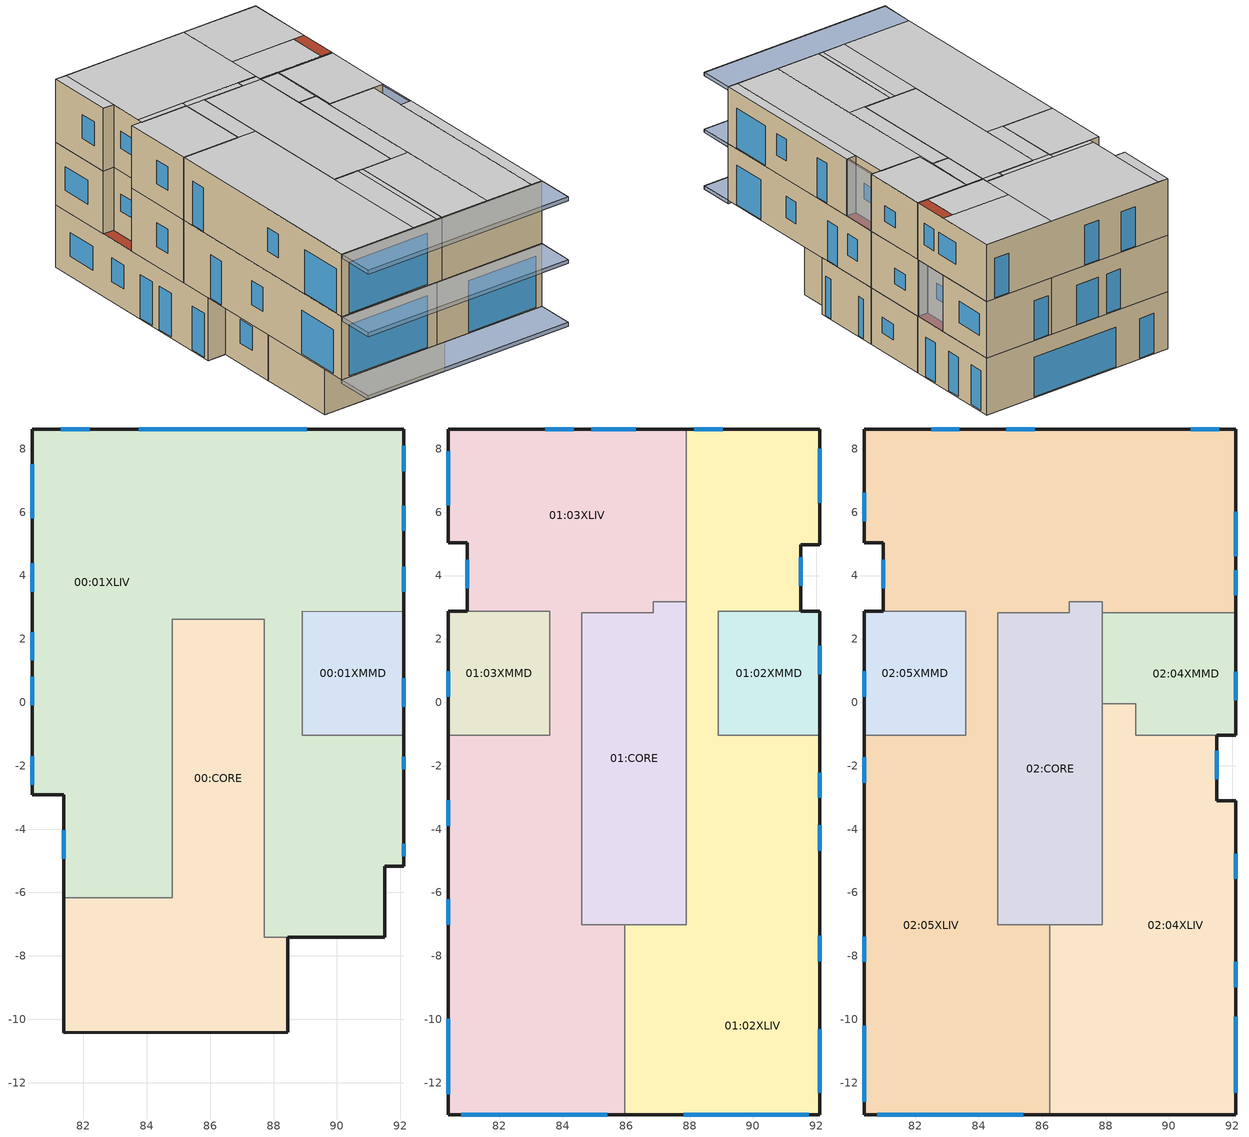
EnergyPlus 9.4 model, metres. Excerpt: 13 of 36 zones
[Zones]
00:CORE
 floor ground (0_5282 GroundFloor_U=0.9): 84.8,-10.41 81.38,-10.42 81.38,-6.16 84.8,-6.16 z0; 87.7,-7.42 84.8,-7.42 84.8,2.63 87.7,2.63 z0; 88.45,-10.4 84.8,-10.41 84.8,-7.42 88.45,-7.42 z0
 wall outside (0_ExtWall U=1.3): 81.38,-6.16 81.38,-10.42 88.45,-10.4 88.45,-7.42 z0:3.3
 wall to 00:01XLIV (0_SemiExposedWall ThermalPlaster200 2.5cm_Rev): 88.45,-7.42 87.7,-7.42 87.7,2.63 84.8,2.63 84.8,-6.16 81.38,-6.16 z0:3.3
00:01XLIV
 floor ground (0_5282 GroundFloor_U=0.9): 88.91,-1.04 87.7,-1.04 87.7,2.63 88.91,2.63 z0; 92.11,2.85 88.91,2.88 88.91,8.62 92.11,8.62 z0; 88.91,2.63 84.8,2.63 84.8,8.62 88.91,8.62 z0; 84.8,-1.04 80.39,-1.04 80.39,8.62 84.8,8.62 z0; 84.8,-6.16 81.38,-6.16 81.38,-2.92 84.8,-2.92 z0; 84.8,-2.92 80.39,-2.92 80.39,-1.04 84.8,-1.04 z0; 92.11,-5.18 91.51,-5.17 91.51,-1.04 92.11,-1.04 z0; 91.51,-7.41 87.7,-7.42 87.7,-1.04 91.51,-1.04 z0
 wall outside (0_ExtWall U=1.3): 92.11,2.85 92.11,8.62 80.39,8.62 80.39,-2.92 81.38,-2.92 81.38,-6.16 / 88.45,-7.42 91.51,-7.41 91.51,-5.17 92.11,-5.18 92.11,-1.04 z0:3.3
 wall to 00:01XMMD (0_IntPartition 20cm concrete): 92.11,-1.04 88.91,-1.04 88.91,2.88 92.11,2.85 z0:3.3
 window (_6mm - 1001): 92.11,-4.85 92.11,-4.46 / 92.11,-2.11 92.11,-1.72 / 92.11,7.3 92.11,8.09 / 92.11,5.41 92.11,6.21 / 92.11,3.48 92.11,4.28 / 82.21,8.62 81.28,8.62 / 80.39,-1.7 80.39,-2.59 / 80.39,0.8 80.39,-0.1 / 80.39,2.22 80.39,1.32 z0.05:2.35; 80.39,4.39 80.39,3.49 / 80.39,7.51 80.39,5.81 z1.06:2.31; 81.38,-4.04 81.38,-4.94 z1.07:2.32
 window (6+12+6 - 1002): 89.05,8.62 83.75,8.62 z0.05:2.35
 roof outside (0_Roof U=0.81): 91.51,2.88 92.11,2.88 92.11,4.98 91.51,4.98 z3.3; 80.39,2.88 80.99,2.88 80.99,5.03 80.39,5.03 z3.3
00:01XMMD
 floor ground (0_GroundFloor_0cm): 92.11,-1.04 88.91,-1.04 88.91,2.88 92.11,2.85 z0
 wall outside (0_ExtWall 5cm MMD MineralWool): 92.11,-1.04 92.11,2.85 z0:3.3
 window (_6mm - 1003): 92.11,-0.14 92.11,0.76 z1.05:1.95
01:03XLIV
 floor outside (0_5282_2017 ExtFloor U=1.2): 81.38,-10.42 80.39,-10.42 80.39,-2.92 81.38,-2.92 z3.3; 85.95,-13.02 80.39,-13.02 80.39,-10.42 85.95,-10.41 z3.3
 floor to 00:CORE (0_5282 SemiExposedFloor U=1.2_Reversed_Rev): 85.95,-10.41 84.6,-10.41 84.6,-7.02 85.95,-7.02 z3.3; 84.6,-10.41 81.38,-10.42 81.38,-6.16 84.6,-6.16 z3.3
 floor to 00:01XLIV (0_5282 IntFloor_Reversed_Rev): 81.38,-2.92 80.39,-2.92 80.39,-1.04 81.39,-1.04 z3.3; 84.6,-1.04 83.59,-1.04 83.59,2.83 84.6,2.83 z3.3; 84.6,-6.16 81.38,-6.16 81.39,-1.04 84.6,-1.04 z3.3; 83.59,2.88 80.99,2.88 80.99,3.18 83.59,3.18 z3.3; 86.85,2.83 83.59,2.83 83.59,3.18 86.85,3.18 z3.3; 80.99,5.03 80.39,5.03 80.39,8.62 80.99,8.62 z3.3; 87.9,3.18 80.99,3.18 80.99,8.62 87.9,8.62 z3.3
 wall outside (0_ExtWall U=1.3): 87.9,8.62 80.39,8.62 80.39,5.03 80.99,5.03 80.99,2.88 / 80.39,-1.04 80.39,-13.02 85.95,-13.02 z3.3:6.6
 wall to 01:CORE (0_SemiExposedWall ThermalPlaster200 2.5cm): 85.95,-7.02 84.6,-7.02 84.6,2.83 86.85,2.83 86.85,3.18 87.9,3.18 z3.3:6.6
 wall to 01:02XLIV (0_IntPartition 20cm concrete): 87.9,3.18 87.9,8.62 / 85.95,-13.02 85.95,-7.02 z3.3:6.6
 wall to 01:03XMMD (0_IntPartition 20cm concrete): 80.99,2.88 83.59,2.88 83.59,-1.04 80.39,-1.04 z3.3:6.6
 window (_6mm - 1001): 84.35,8.62 83.45,8.62 / 86.3,8.62 84.9,8.62 / 80.39,-3.09 80.39,-3.89 z3.35:5.65; 80.39,7.92 80.39,6.22 / 80.39,-6.22 80.39,-7.02 z4.35:5.6; 80.99,4.49 80.99,3.59 z4.52:5.42
 window (6+12+6 - 1002): 80.39,-9.98 80.39,-12.37 z3.35:5.65; 80.8,-13.02 85.4,-13.02 z3.35:6.05
01:CORE
 floor to 00:CORE (0_5282 IntFloor_Reversed_Rev): 87.7,-6.16 84.8,-6.16 84.8,2.63 87.7,2.63 z3.3; 87.7,-7.02 84.6,-7.02 84.6,-6.16 87.7,-6.16 z3.3
 floor to 00:01XLIV (0_5282 SemiExposedCeiling U=1.2_Rev): 84.8,-6.16 84.6,-6.16 84.6,2.63 84.8,2.63 z3.3; 87.7,2.83 86.85,2.83 86.85,3.18 87.7,3.18 z3.3; 87.7,2.63 84.6,2.63 84.6,2.83 87.7,2.83 z3.3; 87.9,-7.02 87.7,-7.02 87.7,3.18 87.9,3.18 z3.3
 wall to 01:02XLIV (0_SemiExposedWall ThermalPlaster200 2.5cm_Rev): 85.95,-7.02 87.9,-7.02 87.9,3.18 z3.3:6.6
01:02XLIV
 floor outside (0_5282_2017 ExtFloor U=1.2): 88.45,-13.02 85.95,-13.02 85.95,-10.41 88.45,-10.4 z3.3; 91.51,-13.02 88.45,-13.02 88.45,-7.42 91.51,-7.41 z3.3; 92.11,-13.02 91.51,-13.02 91.51,-5.17 92.11,-5.18 z3.3
 floor to 00:CORE (0_5282 SemiExposedFloor U=1.2_Reversed_Rev): 88.45,-10.4 87.7,-10.4 87.7,-7.42 88.45,-7.42 z3.3; 87.7,-10.4 85.95,-10.41 85.95,-7.02 87.7,-7.02 z3.3
 floor to 00:01XLIV (0_5282 IntFloor_Reversed_Rev): 91.51,-7.41 88.91,-7.42 88.91,-5.17 91.51,-5.17 z3.3; 92.11,-5.18 88.91,-5.17 88.91,-1.04 92.11,-1.04 z3.3; 88.91,-7.02 87.9,-7.02 87.9,2.88 88.91,2.88 z3.3; 88.91,-7.42 87.7,-7.42 87.7,-7.02 88.91,-7.02 z3.3; 91.51,2.88 87.9,2.88 87.9,4.98 91.51,4.98 z3.3; 92.11,4.98 87.9,4.98 87.9,8.62 92.11,8.62 z3.3
 wall outside (0_ExtWall U=1.3): 91.51,2.88 91.51,4.98 92.11,4.98 92.11,8.62 87.9,8.62 / 85.95,-13.02 92.11,-13.02 92.11,-1.04 z3.3:6.6
 wall to 01:02XMMD (0_IntPartition 20cm concrete): 92.11,-1.04 88.91,-1.04 88.91,2.88 91.51,2.88 z3.3:6.6
 window (_6mm - 1001): 92.11,-3.02 92.11,-2.22 / 92.11,-8.16 92.11,-7.36 z4.35:5.6; 92.11,-4.68 92.11,-3.88 / 89.04,8.62 88.14,8.62 z3.35:5.65; 91.51,3.67 91.51,4.57 z4.47:5.37; 92.11,6.3 92.11,8 z4.37:5.62
 window (6+12+6 - 1002): 92.11,-12.32 92.11,-10.32 z3.35:5.65; 87.82,-13.02 91.76,-13.02 z3.35:6.05
 roof outside (0_Roof U=0.81): 91.51,-3.11 92.11,-3.11 92.11,-1.04 91.51,-1.04 z6.6
01:02XMMD
 floor to 00:01XLIV (0_IntFloor_Reversed_Rev): 92.11,2.85 88.91,2.88 92.11,2.88 z3.3
 floor to 00:01XMMD (0_IntFloor_Reversed_Rev): 92.11,-1.04 88.91,-1.04 88.91,2.88 92.11,2.85 z3.3
 wall outside (0_ExtWall 5cm MMD MineralWool): 92.11,-1.04 92.11,2.88 91.51,2.88 z3.3:6.6
 window (_6mm - 1003): 92.11,0.89 92.11,1.79 z4.35:5.25
01:03XMMD
 floor to 00:01XLIV (0_IntFloor_Reversed_Rev): 83.59,-1.04 80.39,-1.04 80.39,2.88 83.59,2.88 z3.3
 wall outside (0_ExtWall 5cm MMD MineralWool): 80.99,2.88 80.39,2.88 80.39,-1.04 z3.3:6.6
 window (_6mm - 1003): 80.39,0.97 80.39,0.17 z4.35:5.6
02:05XLIV
 floor outside (0_5282_2017 ExtFloor U=1.2): 92.11,2.88 91.51,2.88 91.51,4.98 92.11,4.98 z6.6
 floor to 01:03XLIV (0_5282 IntFloor_Reversed_Rev): 85.95,-13.02 84.6,-13.02 84.6,-7.02 85.95,-7.02 z6.6; 84.6,-1.04 83.59,-1.04 83.59,2.83 84.6,2.83 z6.6; 84.6,-13.02 80.39,-13.02 80.39,-1.04 84.6,-1.04 z6.6; 83.59,2.88 80.99,2.88 80.99,3.18 83.59,3.18 z6.6; 86.85,2.83 83.59,2.83 83.59,3.18 86.85,3.18 z6.6; 80.99,5.03 80.39,5.03 80.39,8.62 80.99,8.62 z6.6; 87.9,3.18 80.99,3.18 80.99,8.62 87.9,8.62 z6.6
 floor to 01:02XLIV (0_5282 IntFloor_Reversed_Rev): 88.91,2.83 87.9,2.83 87.9,2.88 88.91,2.88 z6.6; 91.51,2.88 87.9,2.88 87.9,4.98 91.51,4.98 z6.6; 92.11,4.98 87.9,4.98 87.9,8.62 92.11,8.62 z6.6; 86.25,-13.02 85.95,-13.02 85.95,-7.02 86.25,-7.02 z6.6
 floor to 01:02XMMD (0_5282 IntFloor_Reversed_Rev): 92.11,2.83 88.91,2.83 88.91,2.88 92.11,2.88 z6.6
 wall outside (0_ExtWall U=1.3): 92.11,2.83 92.11,8.62 80.39,8.62 80.39,5.03 80.99,5.03 80.99,2.88 / 80.39,-1.04 80.39,-13.02 86.25,-13.02 z6.6:9.9
 wall to 02:04XLIV (0_IntPartition 20cm concrete): 86.25,-13.02 86.25,-7.02 z6.6:9.9
 wall to 02:CORE (0_SemiExposedWall ThermalPlaster200 2.5cm): 86.25,-7.02 84.6,-7.02 84.6,2.83 86.85,2.83 86.85,3.18 87.9,3.18 87.9,2.83 z6.6:9.9
 wall to 02:04XMMD (0_IntPartition 20cm concrete): 87.9,2.83 92.11,2.83 z6.6:9.9
 wall to 02:05XMMD (0_IntPartition 20cm concrete): 80.99,2.88 83.59,2.88 83.59,-1.04 80.39,-1.04 z6.6:9.9
 window (_6mm - 1001): 92.11,3.37 92.11,4.17 / 92.11,4.61 92.11,6.01 z7.67:8.92; 91.59,8.62 90.69,8.62 / 85.76,8.62 84.86,8.62 / 83.39,8.62 82.49,8.62 / 80.39,-1.74 80.39,-2.54 z6.65:8.95; 80.39,6.62 80.39,5.72 / 80.39,-7.39 80.39,-8.19 z7.65:8.9; 80.99,4.49 80.99,3.59 z7.82:8.72
 window (6+12+6 - 1002): 80.39,-10.21 80.39,-12.61 z6.65:8.95; 80.8,-13.02 85.4,-13.02 z6.65:9.35
 ceiling to 03:07XLIV (0_5282 IntFloor_Reversed): 84.6,-13.02 85.95,-13.02 85.95,-7.02 84.6,-7.02 z9.9; 83.59,-1.04 84.6,-1.04 84.6,2.83 83.59,2.83 z9.9; 80.39,-13.02 84.6,-13.02 84.6,-1.04 80.39,-1.04 z9.9; 80.99,2.88 83.59,2.88 83.59,3.18 80.99,3.18 z9.9; 83.59,2.83 86.85,2.83 86.85,3.18 83.59,3.18 z9.9; 80.39,5.03 80.99,5.03 80.99,8.62 80.39,8.62 z9.9; 80.99,3.18 87.9,3.18 87.9,8.62 80.99,8.62 z9.9
 ceiling to 03:06XLIV (0_5282 IntFloor_Reversed): 87.9,2.83 88.91,2.83 88.91,2.88 87.9,2.88 z9.9; 87.9,2.88 91.51,2.88 91.51,4.98 87.9,4.98 z9.9; 87.9,4.98 92.11,4.98 92.11,8.62 87.9,8.62 z9.9; 85.95,-13.02 86.25,-13.02 86.25,-7.02 85.95,-7.02 z9.9
 ceiling to 03:06XMMD (0_IntFloor_Reversed): 88.91,2.83 92.11,2.83 92.11,2.88 88.91,2.88 z9.9
 roof outside (0_Roof U=0.81): 91.51,2.88 92.11,2.88 92.11,4.98 91.51,4.98 z9.9
02:CORE
 floor to 01:CORE (0_5282 IntFloor_Reversed_Rev): 87.9,2.83 86.85,2.83 86.85,3.18 87.9,3.18 z6.6; 87.9,-7.02 84.6,-7.02 84.6,2.83 87.9,2.83 z6.6
 wall to 02:04XLIV (0_SemiExposedWall ThermalPlaster200 2.5cm_Rev): 86.25,-7.02 87.9,-7.02 87.9,-0.05 z6.6:9.9
 wall to 02:04XMMD (0_SemiExposedWall ThermalPlaster200 2.5cm_Rev): 87.9,-0.05 87.9,2.83 z6.6:9.9
 ceiling to 03:CORE (0_5282 IntFloor_Reversed): 86.85,2.83 87.9,2.83 87.9,3.18 86.85,3.18 z9.9; 84.6,-7.02 87.9,-7.02 87.9,2.83 84.6,2.83 z9.9
02:04XLIV
 floor to 01:02XLIV (0_5282 IntFloor_Reversed_Rev): 92.11,-13.02 91.51,-13.02 91.51,-3.11 92.11,-3.11 z6.6; 91.51,-13.02 88.91,-13.02 88.91,-1.04 91.51,-1.04 z6.6; 88.91,-7.02 87.9,-7.02 87.9,-0.05 88.91,-0.05 z6.6; 88.91,-13.02 86.25,-13.02 86.25,-7.02 88.91,-7.02 z6.6
 floor to 01:02XMMD (0_5282 IntFloor_Reversed_Rev): 88.96,-1.04 88.91,-1.04 88.91,-0.05 88.96,-0.05 z6.6
 wall outside (0_ExtWall U=1.3): 86.25,-13.02 92.11,-13.02 92.11,-3.11 91.51,-3.11 91.51,-1.04 z6.6:9.9
 wall to 02:04XMMD (0_IntPartition 20cm concrete): 91.51,-1.04 88.96,-1.04 88.96,-0.05 87.9,-0.05 z6.6:9.9
 window (6+12+6 - 1002): 92.11,-12.32 92.11,-9.92 z6.65:8.95
 window (_6mm - 1001): 92.11,-8.98 92.11,-8.18 z7.65:8.9; 92.11,-5.57 92.11,-4.78 z6.65:8.95; 91.51,-2.42 91.51,-1.52 z7.69:8.59
 ceiling to 03:06XLIV (0_5282 IntFloor_Reversed): 91.51,-13.02 92.11,-13.02 92.11,-3.11 91.51,-3.11 z9.9; 88.91,-13.02 91.51,-13.02 91.51,-1.04 88.91,-1.04 z9.9; 87.9,-7.02 88.91,-7.02 88.91,-0.05 87.9,-0.05 z9.9; 86.25,-13.02 88.91,-13.02 88.91,-7.02 86.25,-7.02 z9.9
 ceiling to 03:06XMMD (0_IntFloor_Reversed): 88.91,-1.04 88.96,-1.04 88.96,-0.05 88.91,-0.05 z9.9
02:04XMMD
 floor to 01:02XLIV (0_IntFloor_Reversed_Rev): 88.91,-0.05 87.9,-0.05 87.9,2.83 88.91,2.83 z6.6
 floor to 01:02XMMD (0_IntFloor_Reversed_Rev): 88.96,-0.05 88.91,-0.05 88.91,2.83 88.96,2.83 z6.6; 92.11,-1.04 88.96,-1.04 88.96,2.83 92.11,2.83 z6.6
 wall outside (0_ExtWall 5cm MMD MineralWool): 91.51,-1.04 92.11,-1.04 92.11,2.83 z6.6:9.9
 window (_6mm - 1003): 92.11,0.07 92.11,0.97 z7.65:8.55
 ceiling to 03:06XLIV (0_5282 IntFloor_Reversed): 87.9,-0.05 88.91,-0.05 88.91,2.83 87.9,2.83 z9.9
 ceiling to 03:06XMMD (0_IntFloor_Reversed): 88.91,-0.05 88.96,-0.05 88.96,2.83 88.91,2.83 z9.9; 88.96,-1.04 92.11,-1.04 92.11,2.83 88.96,2.83 z9.9
02:05XMMD
 floor to 01:03XMMD (0_IntFloor_Reversed_Rev): 83.59,-1.04 80.39,-1.04 80.39,2.88 83.59,2.88 z6.6
 wall outside (0_ExtWall 5cm MMD MineralWool): 80.99,2.88 80.39,2.88 80.39,-1.04 z6.6:9.9
 window (_6mm - 1003): 80.39,0.97 80.39,0.17 z7.65:8.9
 ceiling to 03:07XMMD (0_IntFloor_Reversed): 80.39,-1.04 83.59,-1.04 83.59,2.88 80.39,2.88 z9.9
shading: 92.11,-13.02 80.39,-13.02 / 80.39,-13.02 80.39,-15.02 / 80.39,-15.02 92.11,-15.02 / 92.11,-15.02 92.11,-13.02 z3.1:3.3; 92.11,-13.02 80.39,-13.02 / 80.39,-13.02 80.39,-15.02 / 80.39,-15.02 92.11,-15.02 / 92.11,-15.02 92.11,-13.02 z6.4:6.6; 92.11,-13.02 80.39,-13.02 / 80.39,-13.02 80.39,-15.02 / 80.39,-15.02 92.11,-15.02 / 92.11,-15.02 92.11,-13.02 z9.7:9.9; 92.01,4.98 92.01,2.88 / 92.01,2.88 92.11,2.88 / 92.11,2.88 92.11,4.98 / 92.11,4.98 92.01,4.98 z3.3:6.6; 92.01,-1.04 92.01,-3.11 / 92.01,-3.11 92.11,-3.11 / 92.11,-3.11 92.11,-1.04 / 92.11,-1.04 92.01,-1.04 z6.6:9.9; 92.11,-15.02 80.39,-15.02 80.39,-13.02 92.11,-13.02 z3.1; 80.39,-15.02 92.11,-15.02 92.11,-13.02 80.39,-13.02 z3.3; 92.11,-15.02 80.39,-15.02 80.39,-13.02 92.11,-13.02 z6.4; 80.39,-15.02 92.11,-15.02 92.11,-13.02 80.39,-13.02 z6.6; 92.11,-15.02 80.39,-15.02 80.39,-13.02 92.11,-13.02 z9.7; 80.39,-15.02 92.11,-15.02 92.11,-13.02 80.39,-13.02 z9.9; 92.11,2.88 92.01,2.88 92.01,4.98 92.11,4.98 z3.3; 92.01,2.88 92.11,2.88 92.11,4.98 92.01,4.98 z6.6; 92.11,2.88 92.01,2.88 92.01,4.98 92.11,4.98 z9.9; 80.49,2.88 80.39,2.88 80.39,5.03 80.49,5.03 z3.3; 92.11,-3.11 92.01,-3.11 92.01,-1.04 92.11,-1.04 z6.6; 92.01,-3.11 92.11,-3.11 92.11,-1.04 92.01,-1.04 z9.9
[Site:Location]
1 (01-01:31-12)  (01-01:31-12): Latitude=32.1; Longitude=34.78; Time Zone=2; Elevation {m}=4
[Site:GroundTemperature:BuildingSurface]
18, 18, 18, 18, 18, 18, 10, 18, 18, 18, 18, 18
[Site:GroundTemperature:Deep]
18, 18, 18, 18, 18, 18, 18, 18, 18, 18, 18, 18
[Site:GroundTemperature:Shallow]
18, 18, 18, 18, 18, 18, 18, 18, 18, 18, 18, 10
[Site:GroundTemperature:FCfactorMethod]
January FCfactorMethod ground temperature {C}=14.56; Februry FCfactorMethod ground temperature {C}=15.21; March FCfactorMethod ground temperature {C}=16.32; April FCfactorMethod ground temperature {C}=21.47; May FCfactorMethod ground temperature {C}=26.48; June FCfactorMethod ground temperature {C}=30.09; July FCfactorMethod ground temperature {C}=32.2; August FCfactorMethod ground temperature {C}=33.24; September FCfactorMethod ground temperature {C}=31.42; October FCfactorMethod ground temperature {C}=27.68; November FCfactorMethod ground temperature {C}=21.81; December FCfactorMethod ground temperature {C}=17.94
[Site:GroundReflectance]
0.2, 0.2, 0.2, 0.2, 0.2, 0.2, 0.2, 0.2, 0.2, 0.2, 0.2, 0.2
[Site:GroundReflectance:SnowModifier]
2, 2
[Building]
TEST: North Axis=0; Terrain=Suburbs; Loads Convergence Tolerance=.04; Temperature Convergence Tolerance=.4; Solar Distribution=FullExterior; Maximum number of warmup days=25; Minimum number of warmup days=6
[Construction]
0_5282 GroundFloor_U=0.9: 0_5282 polystiran - 1045_.02, _Light Concrete Cement a=0.45_.2, 0_Sand - 1045_.1, 0_5282 Plaster_1_.02, _1045 Ceramic porcelain_12.1_.015
0_5282 SemiExposedFloor U=1.2_Reversed_Rev: 1045_RegularConcrete_1.1.1 a=0.7_.2, 0_5282 polystiran - 1045_.011, 0_Sand - 1045_.1, 0_5282 Plaster_1_.02, _1045 Ceramic porcelain_12.1_.015
0_5282 IntFloor_Reversed: _1045 Gypsum Board_3.3_.02, 1045_RegularConcrete_1.1.1 a=0.7_.2, 0_5282 Plaster_1_.02, _1045 Ceramic porcelain_12.1_.02
0_5282 IntFloor_Reversed_Rev: _1045 Ceramic porcelain_12.1_.02, 0_5282 Plaster_1_.02, 1045_RegularConcrete_1.1.1 a=0.7_.2, _1045 Gypsum Board_3.3_.02
0_SemiExposedWall ThermalPlaster200 2.5cm: _1045 Thermal Plaster Polystyrene Aggregate 225_2.3_.025, _1045_RegularConcrete_1.1.1_.2, _1045_IntTiah_Cement Lime Plaster_2.1_.015
0_SemiExposedWall ThermalPlaster200 2.5cm_Rev: _1045_IntTiah_Cement Lime Plaster_2.1_.015, _1045_RegularConcrete_1.1.1_.2, _1045 Thermal Plaster Polystyrene Aggregate 225_2.3_.025
0_ExtWall U=1.3: 1045_RegularConcrete_1.1.1 a=0.7_.2, Baseline Residential - Interior Insulation_.02
0_5282 SemiExposedCeiling U=1.2_Rev: 1045_RegularConcrete_1.1.1 a=0.7_.2, 0_5282 polystiran - 1045_.016, 0_Sand - 1045_.1, 0_5282 Plaster_1_.02, _1045 Ceramic porcelain_12.1_.015
0_IntFloor_Reversed: _1045_IntTiah_Cement Lime Plaster_2.1_.02, _1045_RegularConcrete_1.1.1_.2, _1045 Sand and gravel_10.1_.08, _1045_Cemented Plaster_2.2_.02, _1045 Ceramic porcelain_12.1_.02
0_IntFloor_Reversed_Rev: _1045 Ceramic porcelain_12.1_.02, _1045_Cemented Plaster_2.2_.02, _1045 Sand and gravel_10.1_.08, _1045_RegularConcrete_1.1.1_.2, _1045_IntTiah_Cement Lime Plaster_2.1_.02
0_Roof U=0.81: _Light Concrete Cement a=0.45_.05, 0_5282 polystiran - 1045_.023, 1045_RegularConcrete_1.1.1 a=0.7_.14, 0_5282 Plaster_1_.015
0_IntPartition 20cm concrete: 0_5282 Plaster_1_.015, 5282_ConcreteBlock_ a=0.7_.1, 0_5282 Plaster_1_.015
0_GroundFloor_0cm: _1045_RegularConcrete_1.1.1_.2, _1045 Sand and gravel_10.1_.08, _1045_Cemented Plaster_2.2_.02, _1045 Ceramic porcelain_12.1_.01
0_ExtWall 5cm MMD MineralWool: _1045_IntTiah_Cement Lime Plaster_2.1_.015, _1045_RegularConcrete_1.1.1_.25, _1045 Mineral Wool 12_14.6_.05, _1045 Gypsum Board_3.3_.0125
0_5282_2017 ExtFloor U=1.2: 1045_RegularConcrete_1.1.1 a=0.7_.2, 0_5282 polystiran - 1045_.015, 0_Sand - 1045_.1, 0_5282 Plaster_1_.02, _1045 Ceramic porcelain_12.1_.015
_6mm - 1001; _6mm - 1003: 64
_6mm - 2001: 30003, 64
6+12+6 - 1002: 3, 1017, 3
6+12+6 - 2002: 30001, 3, 1017, 3
_6mm - 2003: 30001, 64
[WindowMaterial:Gas]
1017: Gas type (Air - Argon - Krypton - Xenon - SF6 - Custom)=Air; Thickness {m}=.012
[WindowMaterial:Glazing] Optical data type {SpectralAverage or Spectral}=SpectralAverage; Thickness {m}=.006; IR transmittance at normal incidence=0; IR emissivity: front side=.84; IR emissivity: back side=.84; Dirt Correction Factor for Solar and Visible Transmittance=1
Name | Solar transmittance at normal incidence | Solar reflectance at normal incidence: front side | Solar reflectance at normal incidence: back side | Visible transmittance at normal incidence | Visible reflectance at normal incidence: front side | Visible reflectance at normal incidence: back side | Conductivity {W/m-K}
64 | .79 | .075 | .075 | 0.881 | .081 | .081 | 1
3 | .775 | .071 | .071 | .881 | .08 | .08 | .9
[WindowMaterial:Shade] IR Thermal emissivity=.9; Shade top opening multiplier=0; Shade bottom opening multiplier=0; Shade left-side opening multiplier=0; Shade right-side opening multiplier=0; Air-flow permeability=0
Name | Solar transmittance | Solar reflectance | Visible transmittance | Visible reflectance | IR Thermal transmittance | Thickness {m} | Conductivity {W/m-K} | Shade-to-glass distance
30001 | 0 | .2 | 0 | .2 | 0 | .01 | .1 | .05
30003 | .15 | .6 | .15 | .6 | .05 | .001 | 160 | .1
[Material] Thermal Emittance=.9
Name | Roughness | Thickness {m} | Conductivity {w/m-K} | Density {kg/m3} | Specific Heat {J/kg-K} | Solar Absorptance | Visible Absorptance
0_5282 polystiran - 1045_.02 | Rough | .02 | .034 | 30 | 1450 | .7 | .7
_Light Concrete Cement a=0.45_.2 | MediumRough | .2 | 1 | 1600 | 1000 | .45 | .45
0_Sand - 1045_.1 | Rough | .1 | 2 | 2200 | 1180 | .6 | .6
0_5282 Plaster_1_.02 | Smooth | .02 | 1 | 1800 | 1000 | .4 | .4
_1045 Ceramic porcelain_12.1_.015 | Smooth | .015 | 1.3 | 2300 | 840 | .4 | .4
0_5282 polystiran - 1045_.011 | Rough | .011 | .034 | 30 | 1450 | .7 | .7
1045_RegularConcrete_1.1.1 a=0.7_.2 | Rough | .2 | 2 | 2400 | 1000 | .7 | .7
_1045 Gypsum Board_3.3_.02 | Smooth | .02 | .25 | 800 | 1000 | .4 | .4
_1045 Ceramic porcelain_12.1_.02 | Smooth | .02 | 1.3 | 2300 | 840 | .4 | .4
_1045 Thermal Plaster Polystyrene Aggregate 225_2.3_.025 | Rough | .025 | .073 | 225 | 1000 | .4 | .4
_1045_RegularConcrete_1.1.1_.2 | MediumRough | .2 | 2 | 2400 | 1000 | .4 | .4
_1045_IntTiah_Cement Lime Plaster_2.1_.015 | Smooth | .015 | .8 | 1600 | 1000 | .4 | .4
Baseline Residential - Interior Insulation_.02 | Rough | .02 | .04 | 12 | 840 | .7 | .7
0_5282 polystiran - 1045_.016 | Rough | .016 | .034 | 30 | 1450 | .7 | .7
_1045_IntTiah_Cement Lime Plaster_2.1_.02 | Smooth | .02 | .8 | 1600 | 1000 | .4 | .4
_1045 Sand and gravel_10.1_.08 | Rough | .08 | 2 | 1950 | 1045 | .4 | .4
_1045_Cemented Plaster_2.2_.02 | Rough | .02 | 1 | 1800 | 1000 | .4 | .4
_Light Concrete Cement a=0.45_.05 | MediumRough | .05 | 1 | 1600 | 1000 | .45 | .45
0_5282 polystiran - 1045_.023 | Rough | .023 | .034 | 30 | 1450 | .7 | .7
1045_RegularConcrete_1.1.1 a=0.7_.14 | Rough | .14 | 2 | 2400 | 1000 | .7 | .7
0_5282 Plaster_1_.015 | Smooth | .015 | 1 | 1800 | 1000 | .4 | .4
5282_ConcreteBlock_ a=0.7_.1 | MediumRough | .1 | .34 | 900 | 1000 | .4 | .4
_1045 Ceramic porcelain_12.1_.01 | Smooth | .01 | 1.3 | 2300 | 840 | .4 | .4
_1045_RegularConcrete_1.1.1_.25 | MediumRough | .25 | 2 | 2400 | 1000 | .4 | .4
_1045 Mineral Wool 12_14.6_.05 | Rough | .05 | .036 | 12 | 1030 | .4 | .4
_1045 Gypsum Board_3.3_.0125 | Smooth | .0125 | .25 | 800 | 1000 | .4 | .4
0_5282 polystiran - 1045_.015 | Rough | .015 | .034 | 30 | 1450 | .7 | .7
[WindowShadingControl] Shading type=ExteriorShade; Shading control type=OnIfScheduleAllows; Schedule=0_Schedule Exterior Shading - Residential 2017 A/B; Shading control is scheduled=Yes; Glare control is active=No; Type of slat angle control=FixedSlatAngle; Setpoint 2=0; Multiple Surface Control Type=Group
11001: Zone=00:01XLIV; Name of glazed construction with shading=_6mm - 2001; Fenestration Surface 1=00:01XLIV_Wall_2_0_0_0_0_1_Win; Fenestration Surface 2=00:01XLIV_Wall_2_0_0_1_0_0_Win; Fenestration Surface 3=00:01XLIV_Wall_6_0_0_0_0_2_Win; Fenestration Surface 4=00:01XLIV_Wall_6_0_0_1_0_1_Win; Fenestration Surface 5=00:01XLIV_Wall_6_0_0_2_0_0_Win; Fenestration Surface 6=00:01XLIV_Wall_7_0_0_0_0_1_Win; Fenestration Surface 7=00:01XLIV_Wall_8_0_0_0_0_4_Win; Fenestration Surface 8=00:01XLIV_Wall_8_0_0_1_0_3_Win; Fenestration Surface 9=00:01XLIV_Wall_8_0_0_2_0_2_Win; Fenestration Surface 10=00:01XLIV_Wall_8_0_0_3_0_1_Win; Fenestration Surface 11=00:01XLIV_Wall_8_0_0_4_0_0_Win; Fenestration Surface 12=00:01XLIV_Wall_10_0_0_0_0_0_Win
21001: Zone=01:03XLIV; Name of glazed construction with shading=_6mm - 2001; Fenestration Surface 1=01:03XLIV_Wall_7_0_0_0_0_1_Win; Fenestration Surface 2=01:03XLIV_Wall_7_0_0_1_0_0_Win; Fenestration Surface 3=01:03XLIV_Wall_8_0_0_0_0_0_Win; Fenestration Surface 4=01:03XLIV_Wall_10_0_0_0_0_0_Win; Fenestration Surface 5=01:03XLIV_Wall_14_0_0_0_0_2_Win; Fenestration Surface 6=01:03XLIV_Wall_14_0_0_1_0_1_Win
31001: Zone=01:02XLIV; Name of glazed construction with shading=_6mm - 2001; Fenestration Surface 1=01:02XLIV_Wall_2_0_0_0_0_3_Win; Fenestration Surface 2=01:02XLIV_Wall_2_0_0_1_0_2_Win; Fenestration Surface 3=01:02XLIV_Wall_2_0_0_2_0_1_Win; Fenestration Surface 4=01:02XLIV_Wall_6_0_0_0_0_0_Win; Fenestration Surface 5=01:02XLIV_Wall_8_0_0_0_0_0_Win; Fenestration Surface 6=01:02XLIV_Wall_9_0_0_0_0_0_Win
41001: Zone=02:05XLIV; Name of glazed construction with shading=_6mm - 2001; Fenestration Surface 1=02:05XLIV_Wall_10_0_0_0_0_1_Win; Fenestration Surface 2=02:05XLIV_Wall_10_0_0_1_0_0_Win; Fenestration Surface 3=02:05XLIV_Wall_11_0_0_0_0_2_Win; Fenestration Surface 4=02:05XLIV_Wall_11_0_0_1_0_1_Win; Fenestration Surface 5=02:05XLIV_Wall_11_0_0_2_0_0_Win; Fenestration Surface 6=02:05XLIV_Wall_12_0_0_0_0_0_Win; Fenestration Surface 7=02:05XLIV_Wall_14_0_0_0_0_0_Win; Fenestration Surface 8=02:05XLIV_Wall_18_0_0_0_0_2_Win; Fenestration Surface 9=02:05XLIV_Wall_18_0_0_1_0_1_Win
51001: Zone=02:04XLIV; Name of glazed construction with shading=_6mm - 2001; Fenestration Surface 1=02:04XLIV_Wall_2_0_0_1_0_1_Win; Fenestration Surface 2=02:04XLIV_Wall_2_0_0_2_0_0_Win; Fenestration Surface 3=02:04XLIV_Wall_4_0_0_0_0_0_Win
11002: Zone=00:01XLIV; Name of glazed construction with shading=6+12+6 - 2002; Fenestration Surface 1=00:01XLIV_Wall_7_0_0_1_0_0_Win
21002: Zone=01:03XLIV; Name of glazed construction with shading=6+12+6 - 2002; Fenestration Surface 1=01:03XLIV_Wall_14_0_0_2_0_0_Win; Fenestration Surface 2=01:03XLIV_Wall_15_0_0_0_0_0_Win
31002: Zone=01:02XLIV; Name of glazed construction with shading=6+12+6 - 2002; Fenestration Surface 1=01:02XLIV_Wall_2_0_0_3_0_0_Win; Fenestration Surface 2=01:02XLIV_Wall_14_0_0_0_0_0_Win
41002: Zone=02:05XLIV; Name of glazed construction with shading=6+12+6 - 2002; Fenestration Surface 1=02:05XLIV_Wall_18_0_0_2_0_0_Win; Fenestration Surface 2=02:05XLIV_Wall_19_0_0_0_0_0_Win
51002: Zone=02:04XLIV; Name of glazed construction with shading=6+12+6 - 2002; Fenestration Surface 1=02:04XLIV_Wall_2_0_0_0_0_2_Win
11003: Zone=00:01XMMD; Name of glazed construction with shading=_6mm - 2003; Fenestration Surface 1=00:01XMMD_Wall_5_0_0_0_0_0_Win
21003: Zone=01:02XMMD; Name of glazed construction with shading=_6mm - 2003; Fenestration Surface 1=01:02XMMD_Wall_2_0_0_0_0_0_Win
31003: Zone=01:03XMMD; Name of glazed construction with shading=_6mm - 2003; Fenestration Surface 1=01:03XMMD_Wall_5_0_0_0_0_0_Win
41003: Zone=02:04XMMD; Name of glazed construction with shading=_6mm - 2003; Fenestration Surface 1=02:04XMMD_Wall_2_0_0_0_0_0_Win
51003: Zone=02:05XMMD; Name of glazed construction with shading=_6mm - 2003; Fenestration Surface 1=02:05XMMD_Wall_5_0_0_0_0_0_Win
[Zone] Relative North (to building)=0; Zone Type=1; Zone multiplier=1; Zone inside convection algorithm=TARP
Name | Zone volume | Floor Area | Part Of Total Floor Area
00:CORE | 160.6628 | 54.5544 | No
00:01XLIV | 400.7308 | 136.269 | Yes
00:01XMMD | 37.3987 | 12.5079 | Yes
01:03XLIV | 316.778 | 104.2033 | Yes
01:CORE; 02:CORE | 96.9548 | 32.8772 | No
01:02XLIV | 270.2794 | 89.0008 | Yes
01:02XMMD | 37.1259 | 12.5425 | Yes
01:03XMMD; 02:05XMMD | 37.1307 | 12.5442 | Yes
02:05XLIV | 396.1041 | 130.3919 | Yes
02:04XLIV | 182.8072 | 60.134 | Yes
02:04XMMD | 45.1068 | 15.2388 | Yes
[ZoneInfiltration:DesignFlowRate] Infiltration SCHEDULE=On 24/7; Design Volume Flow Rate calculation method=Flow/zone; Constant Term Coefficient=1; Temperature Term Coefficient=0; Velocity Term Coefficient=0; Velocity Squared Term Coefficient=0
Name | Zone | Design Volume Flow Rate (m3/s)
00:CORE Infiltration | 00:CORE | .044629
00:01XLIV Infiltration | 00:01XLIV | .111314
00:01XMMD Infiltration | 00:01XMMD | .003117
01:03XLIV Infiltration | 01:03XLIV | .087994
01:CORE Infiltration | 01:CORE | .026932
01:02XLIV Infiltration | 01:02XLIV | .075078
01:02XMMD Infiltration | 01:02XMMD | .010313
01:03XMMD Infiltration | 01:03XMMD | .010314
02:05XLIV Infiltration | 02:05XLIV | .110029
02:04XLIV Infiltration | 02:04XLIV | .05078
02:CORE Infiltration | 02:CORE | .026932
02:04XMMD Infiltration | 02:04XMMD | .01253
02:05XMMD Infiltration | 02:05XMMD | .010314
[PEOPLE] Number of People SCHEDULE=0_Schedule  Occupancy - Residential; Number of People Calculation Method=People/Area; People per Zone Floor Area=.04; radiant fraction=.3; User Specified Sensible Fraction=AutoCalculate; CO2 generation rate per unit of activity level (units m3/s-W=3.82e-08; Enable ASHRAE 55 comfort warnings=No; MRT Calculation Type=ZoneAveraged; Work Efficiency SCHEDULE Name (0.0-1.0,real)=Work efficiency; Clothing Insulation Calculation Method=ClothingInsulationSchedule; Air Velocity SCHEDULE Name (units m/s, real)=Default Air Velocity for Comfort Calculations
Name | Zone | Activity level SCHEDULE Name (units W/person, real) | Clothing Insulation SCHEDULE Name (real)
People 00:01XLIV | 00:01XLIV | Activity Schedule 15928 | Clothing Schedule 15928
People 00:01XMMD | 00:01XMMD | Activity Schedule 15948 | Clothing Schedule 15948
People 01:03XLIV | 01:03XLIV | Activity Schedule 15987 | Clothing Schedule 15987
People 01:02XLIV | 01:02XLIV | Activity Schedule 16016 | Clothing Schedule 16016
People 01:02XMMD | 01:02XMMD | Activity Schedule 16032 | Clothing Schedule 16032
People 01:03XMMD | 01:03XMMD | Activity Schedule 16040 | Clothing Schedule 16040
People 02:05XLIV | 02:05XLIV | Activity Schedule 16082 | Clothing Schedule 16082
People 02:04XLIV | 02:04XLIV | Activity Schedule 16103 | Clothing Schedule 16103
People 02:04XMMD | 02:04XMMD | Activity Schedule 16128 | Clothing Schedule 16128
People 02:05XMMD | 02:05XMMD | Activity Schedule 16138 | Clothing Schedule 16138
[Lights] Lighting SCHEDULE=0_Schedule Lighting -  Residential; Design Level calculation method=Watts/Area; Watts per Zone Area {W/m2}=5; Return Air Fraction=0; Radiant fraction=.72; Fraction Visible=.18; Fraction Replaceable=1
Name | Zone | LightsEndUseKey
00:01XLIV General lighting | 00:01XLIV | ELECTRIC EQUIPMENT#00:01XLIV#GeneralLights
00:01XMMD General lighting | 00:01XMMD | ELECTRIC EQUIPMENT#00:01XMMD#GeneralLights
01:03XLIV General lighting | 01:03XLIV | ELECTRIC EQUIPMENT#01:03XLIV#GeneralLights
01:02XLIV General lighting | 01:02XLIV | ELECTRIC EQUIPMENT#01:02XLIV#GeneralLights
01:02XMMD General lighting | 01:02XMMD | ELECTRIC EQUIPMENT#01:02XMMD#GeneralLights
01:03XMMD General lighting | 01:03XMMD | ELECTRIC EQUIPMENT#01:03XMMD#GeneralLights
02:05XLIV General lighting | 02:05XLIV | ELECTRIC EQUIPMENT#02:05XLIV#GeneralLights
02:04XLIV General lighting | 02:04XLIV | ELECTRIC EQUIPMENT#02:04XLIV#GeneralLights
02:04XMMD General lighting | 02:04XMMD | ELECTRIC EQUIPMENT#02:04XMMD#GeneralLights
02:05XMMD General lighting | 02:05XMMD | ELECTRIC EQUIPMENT#02:05XMMD#GeneralLights
[OtherEquipment] Fuel Type=Electricity; Design Level calculation method=Watts/Area; Latent fraction=0; Radiant fraction=.2; Fraction Lost=0; Carbon Dioxide Generation Rate=0; End-use category=General
Name | Zone | Equipment SCHEDULE | Watts per Zone Area {watts/m2}
00:01XLIV Miscellaneous gain | 00:01XLIV | 0_Schedule  Non Fixed Equipment - Residential | 8
00:01XLIV Equipment gain | 00:01XLIV | On 24/7 | 1
00:01XMMD Miscellaneous gain | 00:01XMMD | 0_Schedule  Non Fixed Equipment - Residential | 8
00:01XMMD Equipment gain | 00:01XMMD | On 24/7 | 1
01:03XLIV Miscellaneous gain | 01:03XLIV | 0_Schedule  Non Fixed Equipment - Residential | 6
01:03XLIV Equipment gain | 01:03XLIV | On 24/7 | .75
01:02XLIV Miscellaneous gain | 01:02XLIV | 0_Schedule  Non Fixed Equipment - Residential | 8
01:02XLIV Equipment gain | 01:02XLIV | On 24/7 | 1
01:02XMMD Miscellaneous gain | 01:02XMMD | 0_Schedule  Non Fixed Equipment - Residential | 8
01:02XMMD Equipment gain | 01:02XMMD | On 24/7 | 1
01:03XMMD Miscellaneous gain | 01:03XMMD | 0_Schedule  Non Fixed Equipment - Residential | 8
01:03XMMD Equipment gain | 01:03XMMD | On 24/7 | 1
02:05XLIV Miscellaneous gain | 02:05XLIV | 0_Schedule  Non Fixed Equipment - Residential | 8
02:05XLIV Equipment gain | 02:05XLIV | On 24/7 | 1
02:04XLIV Miscellaneous gain | 02:04XLIV | 0_Schedule  Non Fixed Equipment - Residential | 8
02:04XLIV Equipment gain | 02:04XLIV | On 24/7 | 1
02:04XMMD Miscellaneous gain | 02:04XMMD | 0_Schedule  Non Fixed Equipment - Residential | 8
02:04XMMD Equipment gain | 02:04XMMD | On 24/7 | 1
02:05XMMD Miscellaneous gain | 02:05XMMD | 0_Schedule  Non Fixed Equipment - Residential | 8
02:05XMMD Equipment gain | 02:05XMMD | On 24/7 | 1
[ZoneVentilation:DesignFlowRate] Natural Ventilation SCHEDULE=0_Schedule Natural ventilation - Residential 2023 A/B; Design Volume Flow Rate calculation method=Flow/zone; Vent type - no fan energy=NATURAL; Pressure rise (Pa)=0; Total efficiency (0-1)=1; Constant Term Coefficient=1; Temperature Term Coefficient=0; Velocity Term Coefficient=0; Velocity Squared Term Coefficient=0; Minimum indoor temperature (degC)=-100; Maximum Indoor Temperature {C}=100; Max temperature difference for operation=2; Minimum outdoor Temperature (degC)=16; Maximum outdoor Temperature {C}=23; Maximum WindSpeed {m/s}=40
Name | Zone | Natural ventilation rate (m3/s)
00:01XLIV Nat Vent | 00:01XLIV | .222628
00:01XMMD Nat Vent | 00:01XMMD | .020777
01:03XLIV Nat Vent | 01:03XLIV | .175988
01:02XLIV Nat Vent | 01:02XLIV | .150155
01:02XMMD Nat Vent | 01:02XMMD | .020626
01:03XMMD Nat Vent | 01:03XMMD | .020628
02:05XLIV Nat Vent | 02:05XLIV | .220058
02:04XLIV Nat Vent | 02:04XLIV | .10156
02:04XMMD Nat Vent | 02:04XMMD | .025059
02:05XMMD Nat Vent | 02:05XMMD | .020628
[ZoneControl:Thermostat]
00:01XLIV Thermostat: 00:01XLIV, Zone Control Type Sched, ThermostatSetpoint:DualSetpoint, Dual Setpoint - Zone 00:01XLIV
00:01XMMD Thermostat: 00:01XMMD, Zone Control Type Sched, ThermostatSetpoint:DualSetpoint, Dual Setpoint - Zone 00:01XMMD
01:03XLIV Thermostat: 01:03XLIV, Zone Control Type Sched, ThermostatSetpoint:DualSetpoint, Dual Setpoint - Zone 01:03XLIV
01:02XLIV Thermostat: 01:02XLIV, Zone Control Type Sched, ThermostatSetpoint:DualSetpoint, Dual Setpoint - Zone 01:02XLIV
01:02XMMD Thermostat: 01:02XMMD, Zone Control Type Sched, ThermostatSetpoint:DualSetpoint, Dual Setpoint - Zone 01:02XMMD
01:03XMMD Thermostat: 01:03XMMD, Zone Control Type Sched, ThermostatSetpoint:DualSetpoint, Dual Setpoint - Zone 01:03XMMD
02:05XLIV Thermostat: 02:05XLIV, Zone Control Type Sched, ThermostatSetpoint:DualSetpoint, Dual Setpoint - Zone 02:05XLIV
02:04XLIV Thermostat: 02:04XLIV, Zone Control Type Sched, ThermostatSetpoint:DualSetpoint, Dual Setpoint - Zone 02:04XLIV
02:04XMMD Thermostat: 02:04XMMD, Zone Control Type Sched, ThermostatSetpoint:DualSetpoint, Dual Setpoint - Zone 02:04XMMD
02:05XMMD Thermostat: 02:05XMMD, Zone Control Type Sched, ThermostatSetpoint:DualSetpoint, Dual Setpoint - Zone 02:05XMMD
[ThermostatSetpoint:DualSetpoint]
Dual Setpoint - Zone 00:01XLIV: 00:01XLIV Heating Setpoint Schedule, 00:01XLIV Cooling SP Sch
Dual Setpoint - Zone 00:01XMMD: 00:01XMMD Heating Setpoint Schedule, 00:01XMMD Cooling SP Sch
Dual Setpoint - Zone 01:03XLIV: 01:03XLIV Heating Setpoint Schedule, 01:03XLIV Cooling SP Sch
Dual Setpoint - Zone 01:02XLIV: 01:02XLIV Heating Setpoint Schedule, 01:02XLIV Cooling SP Sch
Dual Setpoint - Zone 01:02XMMD: 01:02XMMD Heating Setpoint Schedule, 01:02XMMD Cooling SP Sch
Dual Setpoint - Zone 01:03XMMD: 01:03XMMD Heating Setpoint Schedule, 01:03XMMD Cooling SP Sch
Dual Setpoint - Zone 02:05XLIV: 02:05XLIV Heating Setpoint Schedule, 02:05XLIV Cooling SP Sch
Dual Setpoint - Zone 02:04XLIV: 02:04XLIV Heating Setpoint Schedule, 02:04XLIV Cooling SP Sch
Dual Setpoint - Zone 02:04XMMD: 02:04XMMD Heating Setpoint Schedule, 02:04XMMD Cooling SP Sch
Dual Setpoint - Zone 02:05XMMD: 02:05XMMD Heating Setpoint Schedule, 02:05XMMD Cooling SP Sch
[Zone equipment]
00:01XLIV: 00:01XLIV Ideal Loads Air
00:01XMMD: 00:01XMMD Ideal Loads Air
01:03XLIV: 01:03XLIV Ideal Loads Air
01:02XLIV: 01:02XLIV Ideal Loads Air
01:02XMMD: 01:02XMMD Ideal Loads Air
01:03XMMD: 01:03XMMD Ideal Loads Air
02:05XLIV: 02:05XLIV Ideal Loads Air
02:04XLIV: 02:04XLIV Ideal Loads Air
02:04XMMD: 02:04XMMD Ideal Loads Air
02:05XMMD: 02:05XMMD Ideal Loads Air
[ZoneHVAC:IdealLoadsAirSystem] Maximum Heating Supply Air Temperature {C}=35; Minimum Cooling Supply Air Temperature {C}=12; Maximum Heating Supply Air Humidity Ratio {kg-H2O/kg-air}=.012; Minimum Cooling Supply Air Humidity Ratio {kg-H2O/kg-air}=.008; Heating Limit=NoLimit; Cooling Limit=NoLimit; Dehumidification Control Type=None; Humidification Control Type=None; Outdoor Air Economizer Type=NoEconomizer; Heat Recovery Type=None
Name | Heating Availability Schedule | Cooling availability schedule
00:01XLIV Ideal Loads Air | 00:01XLIV Heating Availability Sch | 00:01XLIV Cooling Availability Sch
00:01XMMD Ideal Loads Air | 00:01XMMD Heating Availability Sch | 00:01XMMD Cooling Availability Sch
01:03XLIV Ideal Loads Air | 01:03XLIV Heating Availability Sch | 01:03XLIV Cooling Availability Sch
01:02XLIV Ideal Loads Air | 01:02XLIV Heating Availability Sch | 01:02XLIV Cooling Availability Sch
01:02XMMD Ideal Loads Air | 01:02XMMD Heating Availability Sch | 01:02XMMD Cooling Availability Sch
01:03XMMD Ideal Loads Air | 01:03XMMD Heating Availability Sch | 01:03XMMD Cooling Availability Sch
02:05XLIV Ideal Loads Air | 02:05XLIV Heating Availability Sch | 02:05XLIV Cooling Availability Sch
02:04XLIV Ideal Loads Air | 02:04XLIV Heating Availability Sch | 02:04XLIV Cooling Availability Sch
02:04XMMD Ideal Loads Air | 02:04XMMD Heating Availability Sch | 02:04XMMD Cooling Availability Sch
02:05XMMD Ideal Loads Air | 02:05XMMD Heating Availability Sch | 02:05XMMD Cooling Availability Sch
03:07XLIV Ideal Loads Air | 03:07XLIV Heating Availability Sch | 03:07XLIV Cooling Availability Sch
03:06XLIV Ideal Loads Air | 03:06XLIV Heating Availability Sch | 03:06XLIV Cooling Availability Sch
03:06XMMD Ideal Loads Air | 03:06XMMD Heating Availability Sch | 03:06XMMD Cooling Availability Sch
03:07XMMD Ideal Loads Air | 03:07XMMD Heating Availability Sch | 03:07XMMD Cooling Availability Sch
04:09XLIV Ideal Loads Air | 04:09XLIV Heating Availability Sch | 04:09XLIV Cooling Availability Sch
04:08XLIV Ideal Loads Air | 04:08XLIV Heating Availability Sch | 04:08XLIV Cooling Availability Sch
04:08XMMD Ideal Loads Air | 04:08XMMD Heating Availability Sch | 04:08XMMD Cooling Availability Sch
04:09XMMD Ideal Loads Air | 04:09XMMD Heating Availability Sch | 04:09XMMD Cooling Availability Sch
05:11XLIV Ideal Loads Air | 05:11XLIV Heating Availability Sch | 05:11XLIV Cooling Availability Sch
05:10XLIV Ideal Loads Air | 05:10XLIV Heating Availability Sch | 05:10XLIV Cooling Availability Sch
05:10XMMD Ideal Loads Air | 05:10XMMD Heating Availability Sch | 05:10XMMD Cooling Availability Sch
05:11XMMD Ideal Loads Air | 05:11XMMD Heating Availability Sch | 05:11XMMD Cooling Availability Sch
06:12XLIV Ideal Loads Air | 06:12XLIV Heating Availability Sch | 06:12XLIV Cooling Availability Sch
06:12XMMD Ideal Loads Air | 06:12XMMD Heating Availability Sch | 06:12XMMD Cooling Availability Sch
07:13XLIV Ideal Loads Air | 07:13XLIV Heating Availability Sch | 07:13XLIV Cooling Availability Sch
07:13XMMD Ideal Loads Air | 07:13XMMD Heating Availability Sch | 07:13XMMD Cooling Availability Sch
[Schedule:Compact]
On; On 24/7: Any Number, Through: 12/31, For: AllDays, Until: 24:00, 1
Work efficiency: Any Number, Through: 12/31, For: AllDays, Until: 24:00, 0
Default Air Velocity for Comfort Calculations: Any Number, Through: 12/31, For: AllDays, Until: 24:00, 0.137
0_Schedule Lighting -  Residential: Fraction, Through: 31 Dec, For: AllDays, Until: 17:00, 0, Until: 24:00, 1
0_Schedule  Occupancy - Residential: Fraction, Through: 31 Dec, For: Alldays, Until: 08:00, 0.64, Until: 16:00, 0, Until: 24:00, 1
0_Schedule  Non Fixed Equipment - Residential: Fraction, Through: 31 Dec, For: AllDays, Until: 16:00, 0, Until: 24:00, 1
0_Schedule Natural ventilation - Residential 2023 A/B: Fraction, Through: 31 March, For: AllDays, Until: 24:00, 0, Through: 30 November, For: AllDays, Until: 07:00, 1, Until: 20:00, 0, Until: 24:00, 1, Through: 31 December, For: AllDays, Until: 24:00, 0
0_Schedule Exterior Shading - Residential 2017 A/B: On, Through: 31 Mar, For: Alldays, Until: 07:00, 1, Until: 17:00, 0, Until: 24:00, 1, Through: 30 Nov, For: Alldays, Until: 08:30, 0, Until: 15:30, 1, Until: 24:00, 0, Through: 31 Dec, For: Alldays, Until: 07:00, 1, Until: 17:00, 0, Until: 24:00, 1
Activity Schedule 15928; Activity Schedule 15948; Activity Schedule 15987; Activity Schedule 16016; Activity Schedule 16032; Activity Schedule 16040; Activity Schedule 16082; Activity Schedule 16103; Activity Schedule 16128; Activity Schedule 16138: Any Number, Through: 12/31, For: AllDays, Until: 24:00, 125
Clothing Schedule 15928; Clothing Schedule 15948; Clothing Schedule 15987; Clothing Schedule 16016; Clothing Schedule 16032; Clothing Schedule 16040; Clothing Schedule 16082; Clothing Schedule 16103; Clothing Schedule 16128; Clothing Schedule 16138: Any Number, Through: 4/1, For: AllDays, Until: 24:00, 1, Through: 9/30, For: AllDays, Until: 24:00, .5, Through: 12/31, For: AllDays, Until: 24:00, 1
00:01XLIV Heating Setpoint Schedule; 00:01XMMD Heating Setpoint Schedule; 01:03XLIV Heating Setpoint Schedule; 01:02XLIV Heating Setpoint Schedule; 01:02XMMD Heating Setpoint Schedule; 01:03XMMD Heating Setpoint Schedule; 02:05XLIV Heating Setpoint Schedule; 02:04XLIV Heating Setpoint Schedule; 02:04XMMD Heating Setpoint Schedule; 02:05XMMD Heating Setpoint Schedule: Temperature, Through: 31 March, For: AllDays, Until: 24:00, 20, Through: 30 November, For: AllDays, Until: 24:00, -50, Through: 31 December, For: AllDays, Until: 24:00, 20
00:01XLIV Heating Availability Sch; 00:01XMMD Heating Availability Sch; 01:03XLIV Heating Availability Sch; 01:02XLIV Heating Availability Sch; 01:02XMMD Heating Availability Sch; 01:03XMMD Heating Availability Sch; 02:05XLIV Heating Availability Sch; 02:04XLIV Heating Availability Sch; 02:04XMMD Heating Availability Sch; 02:05XMMD Heating Availability Sch; 03:07XLIV Heating Availability Sch; 03:06XLIV Heating Availability Sch; 03:06XMMD Heating Availability Sch; 03:07XMMD Heating Availability Sch; 04:09XLIV Heating Availability Sch; 04:08XLIV Heating Availability Sch; 04:08XMMD Heating Availability Sch; 04:09XMMD Heating Availability Sch; 05:11XLIV Heating Availability Sch; 05:10XLIV Heating Availability Sch; 05:10XMMD Heating Availability Sch; 05:11XMMD Heating Availability Sch; 06:12XLIV Heating Availability Sch; 06:12XMMD Heating Availability Sch; 07:13XLIV Heating Availability Sch: Temperature, Through: 31 March, For: AllDays, Until: 24:00, 1, Through: 30 November, For: AllDays, Until: 24:00, 0, Through: 31 December, For: AllDays, Until: 24:00, 1
00:01XLIV Cooling SP Sch; 00:01XMMD Cooling SP Sch; 01:03XLIV Cooling SP Sch; 01:02XLIV Cooling SP Sch; 01:02XMMD Cooling SP Sch; 01:03XMMD Cooling SP Sch; 02:05XLIV Cooling SP Sch; 02:04XLIV Cooling SP Sch; 02:04XMMD Cooling SP Sch; 02:05XMMD Cooling SP Sch: Temperature, Through: 31 March, For: AllDays, Until: 24:00, 100, Through: 30 November, For: AllDays, Until: 24:00, 24, Through: 31 December, For: AllDays, Until: 24:00, 100
00:01XLIV Cooling Availability Sch; 00:01XMMD Cooling Availability Sch; 01:03XLIV Cooling Availability Sch; 01:02XLIV Cooling Availability Sch; 01:02XMMD Cooling Availability Sch; 01:03XMMD Cooling Availability Sch; 02:05XLIV Cooling Availability Sch; 02:04XLIV Cooling Availability Sch; 02:04XMMD Cooling Availability Sch; 02:05XMMD Cooling Availability Sch; 03:07XLIV Cooling Availability Sch; 03:06XLIV Cooling Availability Sch; 03:06XMMD Cooling Availability Sch; 03:07XMMD Cooling Availability Sch; 04:09XLIV Cooling Availability Sch; 04:08XLIV Cooling Availability Sch; 04:08XMMD Cooling Availability Sch; 04:09XMMD Cooling Availability Sch; 05:11XLIV Cooling Availability Sch; 05:10XLIV Cooling Availability Sch; 05:10XMMD Cooling Availability Sch; 05:11XMMD Cooling Availability Sch; 06:12XLIV Cooling Availability Sch; 06:12XMMD Cooling Availability Sch; 07:13XLIV Cooling Availability Sch: Temperature, Through: 31 March, For: AllDays, Until: 24:00, 0, Through: 30 November, For: AllDays, Until: 24:00, 1, Through: 31 December, For: AllDays, Until: 24:00, 0
07:13XMMD Heating Availability Sch: Temperature, Through: 30 April, For: AllDays, Until: 24:00, 1, Through: 31 October, For: AllDays, Until: 24:00, 0, Through: 31 December, For: AllDays, Until: 24:00, 1
07:13XMMD Cooling Availability Sch: Temperature, Through: 30 April, For: AllDays, Until: 24:00, 0, Through: 31 October, For: AllDays, Until: 24:00, 1, Through: 31 December, For: AllDays, Until: 24:00, 0
[Schedule:Day:Hourly]
Summer Control Type Day Sch; Winter Control Type Day Sch: Control Type, 4, 4, 4, 4, 4, 4, 4, 4, 4, 4, 4, 4, 4, 4, 4, 4, 4, 4, 4, 4, 4, 4, 4, 4
[Schedule:Week:Daily]
Summer Control Type Week Sch: Summer Control Type Day Sch, Summer Control Type Day Sch, Summer Control Type Day Sch, Summer Control Type Day Sch, Summer Control Type Day Sch, Summer Control Type Day Sch, Summer Control Type Day Sch, Summer Control Type Day Sch, Summer Control Type Day Sch, Summer Control Type Day Sch, Summer Control Type Day Sch, Summer Control Type Day Sch
Winter Control Type Week Sch: Winter Control Type Day Sch, Winter Control Type Day Sch, Winter Control Type Day Sch, Winter Control Type Day Sch, Winter Control Type Day Sch, Winter Control Type Day Sch, Winter Control Type Day Sch, Winter Control Type Day Sch, Winter Control Type Day Sch, Winter Control Type Day Sch, Winter Control Type Day Sch, Winter Control Type Day Sch
[Schedule:Year]
Zone Control Type Sched: Control Type, Winter Control Type Week Sch, 1, 1, 3, 31, Summer Control Type Week Sch, 4, 1, 9, 30, Winter Control Type Week Sch, 10, 1, 12, 31
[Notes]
Geometry convention template : ASHRAE 90.1
Zone geometry and surface areas : 2-Outer
Zone volume calculation method : 1-Inner
Zone floor area calculation method : 2-Outer
Window to wall ratio method : 2-Outer
Hourly weather file: C:\ProgramData\DesignBuilder\Weather Data\ISR_TEL AVIV-BET DAGAN_MSI.epw
